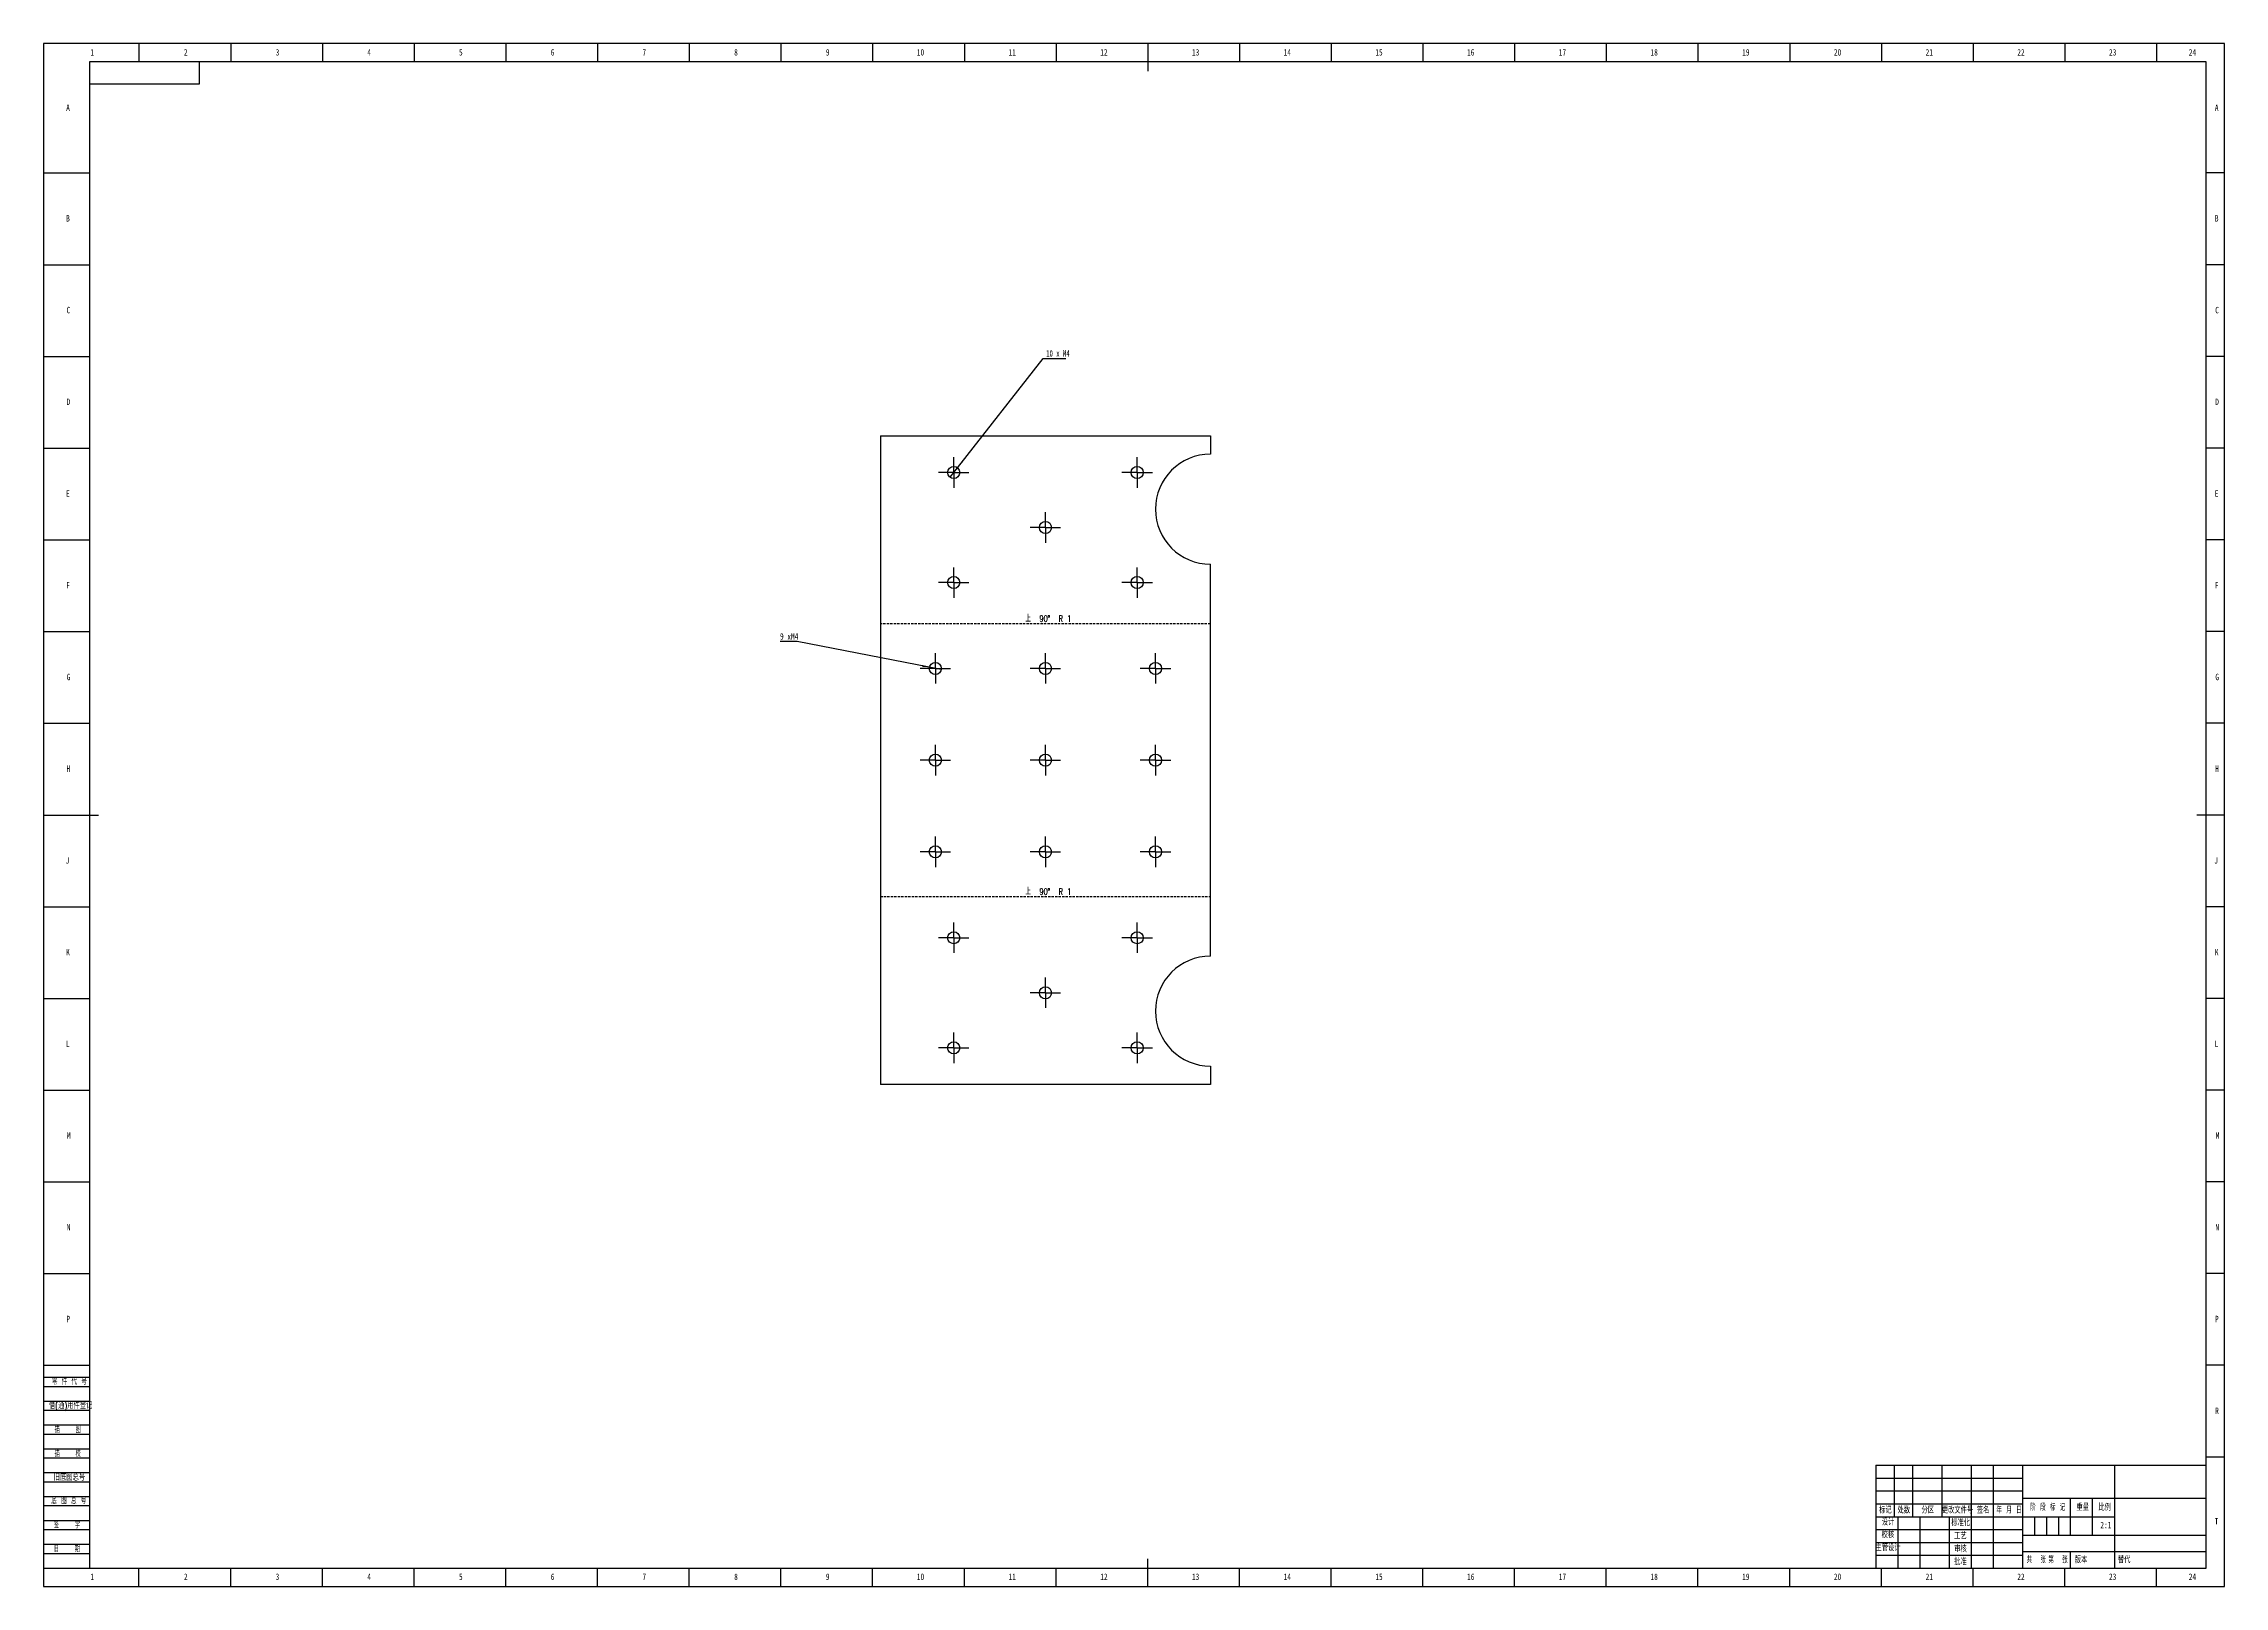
# Model space of a CAD drawing. Header units: millimetres. Extents: x 0 to 1189, y 0 to 841.
import ezdxf

# ---------------------------------------------------------------- set-up
doc = ezdxf.new("R2010")
doc.units = ezdxf.units.MM
doc.linetypes.add('HIDDEN', pattern=[1.905, 1.27, -0.635])
for name, color, linetype in [('10', 7, 'Continuous'), ('5', 7, 'Continuous'), ('9', 7, 'Continuous'), ('SLD-0', 7, 'Continuous')]:
    doc.layers.add(name, color=color, linetype=linetype)
doc.styles.add('SLDTEXTSTYLE0', font='TXT', dxfattribs={"width": 0.7, "bigfont": 'bigfont'})
doc.styles.add('SLDTEXTSTYLE1', font='TXT', dxfattribs={"width": 0.6, "bigfont": 'bigfont'})
doc.styles.add('SLDTEXTSTYLE2', font='TXT', dxfattribs={"width": 0.614286, "bigfont": 'bigfont'})
doc.styles.add('SLDTEXTSTYLE3', font='TXT', dxfattribs={"width": 0.62, "bigfont": 'bigfont'})
doc.styles.add('SLDTEXTSTYLE4', font='TXT', dxfattribs={"width": 0.566667, "bigfont": 'bigfont'})
doc.styles.add('SLDTEXTSTYLE5', font='TXT', dxfattribs={"width": 0.7})
doc.styles.add('SLDTEXTSTYLE6', font='TXT', dxfattribs={"width": 0.642857})
doc.styles.add('SLDTEXTSTYLE7', font='TXT', dxfattribs={"width": 0.609091, "bigfont": 'bigfont'})

# ---------------------------------------------------------------- blocks, each defined once
blk = doc.blocks.new('SW_RADIAL_DIMENSION_0')
at = {"layer": '10', "color": 0}
for p, q in [((-48.3, -59.6), (-1.6, 0)), ((-1.6, 0), (10.8, 0)), ((-52.4, -64.8), (-48.3, -59.6))]:
    blk.add_line(p, q, dxfattribs=at)
blk.add_solid([(-48.3, -59.6), (-45.4, -56.7), (-46.2, -56.1)], dxfattribs=at)
at = {"layer": '10', "color": 0, "insert": (0, 4.5), "char_height": 3.5, "attachment_point": 1, "style": 'SLDTEXTSTYLE6'}
blk.add_mtext('10 x M4', dxfattribs=at)
blk = doc.blocks.new('SW_RADIAL_DIMENSION_1')
at = {"layer": '10', "color": 0}
for p, q in [((9.4, 0), (0, 0)), ((81.4, -14), (9.4, 0)), ((87.9, -15.3), (81.4, -14))]:
    blk.add_line(p, q, dxfattribs=at)
blk.add_solid([(81.4, -14), (77.5, -12.8), (77.3, -13.8)], dxfattribs=at)
at = {"layer": '10', "color": 0, "insert": (0, 4.5), "char_height": 3.5, "attachment_point": 1, "style": 'SLDTEXTSTYLE5'}
blk.add_mtext('9 xM4', dxfattribs=at)
blk = doc.blocks.new('SW_CENTERMARKSYMBOL_0')
at = {"layer": '10', "color": 0}
for p, q in [((-5, 0), (-8.3, 0)), ((0, 0), (-5, 0)), ((0, 5), (0, 8.3)), ((0, 0), (0, 5)), ((0, 0), (0, -5)), ((0, 0), (5, 0)), ((5, 0), (8.3, 0)), ((0, -5), (0, -8.3))]:
    blk.add_line(p, q, dxfattribs=at)
blk = doc.blocks.new('SW_CENTERMARKSYMBOL_1')
at = {"layer": '10', "color": 0}
for p, q in [((-5, 0), (-8.3, 0)), ((0, 0), (-5, 0)), ((0, 5), (0, 8.3)), ((0, 0), (0, 5)), ((0, 0), (0, -5)), ((0, 0), (5, 0)), ((5, 0), (8.3, 0)), ((0, -5), (0, -8.3))]:
    blk.add_line(p, q, dxfattribs=at)
blk = doc.blocks.new('SW_CENTERMARKSYMBOL_2')
at = {"layer": '10', "color": 0}
for p, q in [((-5, 0), (-8.3, 0)), ((0, 0), (-5, 0)), ((0, 5), (0, 8.3)), ((0, 0), (0, 5)), ((0, 0), (0, -5)), ((0, 0), (5, 0)), ((5, 0), (8.3, 0)), ((0, -5), (0, -8.3))]:
    blk.add_line(p, q, dxfattribs=at)
blk = doc.blocks.new('SW_CENTERMARKSYMBOL_3')
at = {"layer": '10', "color": 0}
for p, q in [((-5, 0), (-8.3, 0)), ((0, 0), (-5, 0)), ((0, 5), (0, 8.3)), ((0, 0), (0, 5)), ((0, 0), (0, -5)), ((0, 0), (5, 0)), ((5, 0), (8.3, 0)), ((0, -5), (0, -8.3))]:
    blk.add_line(p, q, dxfattribs=at)
blk = doc.blocks.new('SW_CENTERMARKSYMBOL_4')
at = {"layer": '10', "color": 0}
for p, q in [((-5, 0), (-8.3, 0)), ((0, 0), (-5, 0)), ((0, 5), (0, 8.3)), ((0, 0), (0, 5)), ((0, 0), (0, -5)), ((0, 0), (5, 0)), ((5, 0), (8.3, 0)), ((0, -5), (0, -8.3))]:
    blk.add_line(p, q, dxfattribs=at)
blk = doc.blocks.new('SW_CENTERMARKSYMBOL_5')
at = {"layer": '10', "color": 0}
for p, q in [((-5, 0), (-8.3, 0)), ((0, 0), (-5, 0)), ((0, 5), (0, 8.3)), ((0, 0), (0, 5)), ((0, 0), (0, -5)), ((0, 0), (5, 0)), ((5, 0), (8.3, 0)), ((0, -5), (0, -8.3))]:
    blk.add_line(p, q, dxfattribs=at)
blk = doc.blocks.new('SW_CENTERMARKSYMBOL_6')
at = {"layer": '10', "color": 0}
for p, q in [((-5, 0), (-8.3, 0)), ((0, 0), (-5, 0)), ((0, 5), (0, 8.3)), ((0, 0), (0, 5)), ((0, 0), (0, -5)), ((0, 0), (5, 0)), ((5, 0), (8.3, 0)), ((0, -5), (0, -8.3))]:
    blk.add_line(p, q, dxfattribs=at)
blk = doc.blocks.new('SW_CENTERMARKSYMBOL_7')
at = {"layer": '10', "color": 0}
for p, q in [((-5, 0), (-8.3, 0)), ((0, 0), (-5, 0)), ((0, 5), (0, 8.3)), ((0, 0), (0, 5)), ((0, 0), (0, -5)), ((0, 0), (5, 0)), ((5, 0), (8.3, 0)), ((0, -5), (0, -8.3))]:
    blk.add_line(p, q, dxfattribs=at)
blk = doc.blocks.new('SW_CENTERMARKSYMBOL_8')
at = {"layer": '10', "color": 0}
for p, q in [((-5, 0), (-8.3, 0)), ((0, 0), (-5, 0)), ((0, 5), (0, 8.3)), ((0, 0), (0, 5)), ((0, 0), (0, -5)), ((0, 0), (5, 0)), ((5, 0), (8.3, 0)), ((0, -5), (0, -8.3))]:
    blk.add_line(p, q, dxfattribs=at)
blk = doc.blocks.new('SW_CENTERMARKSYMBOL_9')
at = {"layer": '10', "color": 0}
for p, q in [((-5, 0), (-8.3, 0)), ((0, 0), (-5, 0)), ((0, 5), (0, 8.3)), ((0, 0), (0, 5)), ((0, 0), (0, -5)), ((0, 0), (5, 0)), ((5, 0), (8.3, 0)), ((0, -5), (0, -8.3))]:
    blk.add_line(p, q, dxfattribs=at)
blk = doc.blocks.new('SW_CENTERMARKSYMBOL_10')
at = {"layer": '10', "color": 0}
for p, q in [((-5, 0), (-8.3, 0)), ((0, 0), (-5, 0)), ((0, 5), (0, 8.3)), ((0, 0), (0, 5)), ((0, 0), (0, -5)), ((0, 0), (5, 0)), ((5, 0), (8.3, 0)), ((0, -5), (0, -8.3))]:
    blk.add_line(p, q, dxfattribs=at)
blk = doc.blocks.new('SW_CENTERMARKSYMBOL_11')
at = {"layer": '10', "color": 0}
for p, q in [((-5, 0), (-8.3, 0)), ((0, 0), (-5, 0)), ((0, 5), (0, 8.3)), ((0, 0), (0, 5)), ((0, 0), (0, -5)), ((0, 0), (5, 0)), ((5, 0), (8.3, 0)), ((0, -5), (0, -8.3))]:
    blk.add_line(p, q, dxfattribs=at)
blk = doc.blocks.new('SW_CENTERMARKSYMBOL_12')
at = {"layer": '10', "color": 0}
for p, q in [((-5, 0), (-8.3, 0)), ((0, 0), (-5, 0)), ((0, 5), (0, 8.3)), ((0, 0), (0, 5)), ((0, 0), (0, -5)), ((0, 0), (5, 0)), ((5, 0), (8.3, 0)), ((0, -5), (0, -8.3))]:
    blk.add_line(p, q, dxfattribs=at)
blk = doc.blocks.new('SW_CENTERMARKSYMBOL_13')
at = {"layer": '10', "color": 0}
for p, q in [((-5, 0), (-8.3, 0)), ((0, 0), (-5, 0)), ((0, 5), (0, 8.3)), ((0, 0), (0, 5)), ((0, 0), (0, -5)), ((0, 0), (5, 0)), ((5, 0), (8.3, 0)), ((0, -5), (0, -8.3))]:
    blk.add_line(p, q, dxfattribs=at)
blk = doc.blocks.new('SW_CENTERMARKSYMBOL_14')
at = {"layer": '10', "color": 0}
for p, q in [((-5, 0), (-8.3, 0)), ((0, 0), (-5, 0)), ((0, 5), (0, 8.3)), ((0, 0), (0, 5)), ((0, 0), (0, -5)), ((0, 0), (5, 0)), ((5, 0), (8.3, 0)), ((0, -5), (0, -8.3))]:
    blk.add_line(p, q, dxfattribs=at)
blk = doc.blocks.new('SW_CENTERMARKSYMBOL_15')
at = {"layer": '10', "color": 0}
for p, q in [((-5, 0), (-8.3, 0)), ((0, 0), (-5, 0)), ((0, 5), (0, 8.3)), ((0, 0), (0, 5)), ((0, 0), (0, -5)), ((0, 0), (5, 0)), ((5, 0), (8.3, 0)), ((0, -5), (0, -8.3))]:
    blk.add_line(p, q, dxfattribs=at)
blk = doc.blocks.new('SW_CENTERMARKSYMBOL_16')
at = {"layer": '10', "color": 0}
for p, q in [((-5, 0), (-8.3, 0)), ((0, 0), (-5, 0)), ((0, 5), (0, 8.3)), ((0, 0), (0, 5)), ((0, 0), (0, -5)), ((0, 0), (5, 0)), ((5, 0), (8.3, 0)), ((0, -5), (0, -8.3))]:
    blk.add_line(p, q, dxfattribs=at)
blk = doc.blocks.new('SW_CENTERMARKSYMBOL_17')
at = {"layer": '10', "color": 0}
for p, q in [((-5, 0), (-8.3, 0)), ((0, 0), (-5, 0)), ((0, 5), (0, 8.3)), ((0, 0), (0, 5)), ((0, 0), (0, -5)), ((0, 0), (5, 0)), ((5, 0), (8.3, 0)), ((0, -5), (0, -8.3))]:
    blk.add_line(p, q, dxfattribs=at)
blk = doc.blocks.new('SW_CENTERMARKSYMBOL_18')
at = {"layer": '10', "color": 0}
for p, q in [((-5, 0), (-8.3, 0)), ((0, 0), (-5, 0)), ((0, 5), (0, 8.3)), ((0, 0), (0, 5)), ((0, 0), (0, -5)), ((0, 0), (5, 0)), ((5, 0), (8.3, 0)), ((0, -5), (0, -8.3))]:
    blk.add_line(p, q, dxfattribs=at)

msp = doc.modelspace()

# ---------------------------------------------------------------- linework, layer by layer
at = {"color": 7, "linetype": 'Continuous', "lineweight": 25}
for p, q in [((456.2, 627.2), (456.2, 273.6)), ((456.2, 627.2), (636.2, 627.2)), ((636.2, 627.2), (636.2, 617.2)), ((636.2, 343.6), (636.2, 557.2)), ((636.2, 273.6), (456.2, 273.6)), ((636.2, 283.6), (636.2, 273.6))]:
    msp.add_line(p, q, dxfattribs=at)
at = {"color": 7, "linetype": 'HIDDEN'}
for p, q in [((636.2, 524.8), (456.2, 524.8)), ((456.2, 376), (636.2, 376))]:
    msp.add_line(p, q, dxfattribs=at)
at = {"color": 7, "linetype": 'Continuous', "lineweight": 25}
for centre in [(496.2, 607.2), (596.2, 607.2), (546.2, 577.2), (496.2, 547.2), (596.2, 547.2), (486.2, 500.4), (546.2, 500.4), (606.2, 500.4), (486.2, 450.4), (546.2, 450.4), (606.2, 450.4), (486.2, 400.4), (546.2, 400.4), (606.2, 400.4), (496.2, 353.6), (596.2, 353.6), (546.2, 323.6), (496.2, 293.6), (596.2, 293.6)]:
    msp.add_circle(centre, 3.3, dxfattribs=at)
for centre in [(636.2, 587.2), (636.2, 313.6)]:
    msp.add_arc(centre, 30, 90, 270, dxfattribs=at)
at = {"layer": '5', "color": 7}
for p, q in [((1189, 841), (0, 841)), ((0, 841), (0, 0)), ((1189, 0), (1189, 841)), ((0, 114), (25, 114)), ((0, 109), (25, 109)), ((0, 101), (25, 101)), ((0, 96), (25, 96)), ((0, 88), (25, 88)), ((0, 83), (25, 83)), ((0, 75), (25, 75)), ((0, 70), (25, 70)), ((0, 62), (25, 62)), ((0, 57), (25, 57)), ((0, 49), (25, 49)), ((999, 59), (1079, 59)), ((999, 52), (1079, 52)), ((0, 44), (25, 44)), ((0, 36), (25, 36)), ((1085.5, 38), (1085.5, 28)), ((1092, 38), (1092, 28)), ((1098.5, 38), (1098.5, 28)), ((0, 31), (25, 31)), ((0, 23), (25, 23)), ((0, 18), (25, 18)), ((0, 0), (1189, 0))]:
    msp.add_line(p, q, dxfattribs=at)
at = {"layer": '5'}
for p, q in [((52, 841), (52, 831.1)), ((102, 841), (102, 831.1)), ((152, 841), (152, 831.1)), ((202, 841), (202, 831.1)), ((252, 841), (252, 831.1)), ((302, 841), (302, 831.1)), ((352, 841), (352, 831.1)), ((402, 841), (402, 831.1)), ((452, 841), (452, 831.1)), ((502, 841), (502, 831.1)), ((552, 841), (552, 831.1)), ((652, 841), (652, 831.1)), ((702, 841), (702, 831.1)), ((752, 841), (752, 831.1)), ((802, 841), (802, 831.1)), ((852, 841), (852, 831.1)), ((902, 841), (902, 831.1)), ((952, 841), (952, 831.1)), ((1002, 841), (1002, 831.1)), ((1052, 841), (1052, 831.1)), ((1102, 841), (1102, 831.1)), ((1152, 841), (1152, 831.1)), ((0, 770.5), (25, 770.5)), ((1189, 770.5), (1179, 770.5)), ((0, 720.5), (25, 720.5)), ((1189, 720.5), (1179, 720.5)), ((0, 670.5), (25, 670.5)), ((1189, 670.5), (1179, 670.5)), ((0, 620.5), (25, 620.5)), ((1189, 620.5), (1179, 620.5)), ((0, 570.5), (25, 570.5)), ((1189, 570.5), (1179, 570.5)), ((0, 520.5), (25, 520.5)), ((1189, 520.5), (1179, 520.5)), ((0, 470.5), (25, 470.5)), ((1189, 470.5), (1179, 470.5)), ((0, 370.5), (25, 370.5)), ((1189, 370.5), (1179, 370.5)), ((0, 320.5), (25, 320.5)), ((1189, 320.5), (1179, 320.5)), ((0, 270.5), (25, 270.5)), ((1189, 270.5), (1179, 270.5)), ((0, 220.5), (25, 220.5)), ((1189, 220.5), (1179, 220.5)), ((0, 170.5), (25, 170.5)), ((1189, 170.5), (1179, 170.5)), ((0, 120.5), (25, 120.5)), ((1189, 120.5), (1179, 120.5)), ((1189, 70.5), (1179, 70.5)), ((52, 0), (52, 10)), ((102, 0), (102, 10)), ((152, 0), (152, 10)), ((202, 0), (202, 10)), ((252, 0), (252, 10)), ((302, 0), (302, 10)), ((352, 0), (352, 10)), ((402, 0), (402, 10)), ((452, 0), (452, 10)), ((502, 0), (502, 10)), ((552, 0), (552, 10)), ((652, 0), (652, 10)), ((702, 0), (702, 10)), ((752, 0), (752, 10)), ((802, 0), (802, 10)), ((852, 0), (852, 10)), ((902, 0), (902, 10)), ((952, 0), (952, 10)), ((1002, 0), (1002, 10)), ((1052, 0), (1052, 10)), ((1102, 0), (1102, 10)), ((1152, 0), (1152, 10))]:
    msp.add_line(p, q, dxfattribs=at)
at = {"layer": '5', "lineweight": 25}
for p, q in [((602, 841), (602, 826)), ((0, 420.5), (30, 420.5)), ((1189, 420.5), (1174, 420.5)), ((602, 0), (602, 15)), ((1105, 19), (1105, 10))]:
    msp.add_line(p, q, dxfattribs=at)
at = {"layer": '5', "color": 7, "lineweight": 25}
for p, q in [((1179, 831.1), (25, 831.1)), ((25, 831.1), (25, 10)), ((85, 819), (85, 831)), ((1179, 10), (1179, 831.1)), ((25, 819), (85, 819)), ((999, 66), (1179, 66)), ((999, 66), (999, 10)), ((1009, 66), (1009, 38)), ((1019, 66), (1019, 38)), ((1035, 66), (1035, 38)), ((1051, 66), (1051, 10)), ((1063, 66), (1063, 10)), ((1079, 66), (1079, 10)), ((1129, 66), (1129, 38)), ((1079, 48), (1179, 48)), ((1105, 48), (1105, 28)), ((1117, 48), (1117, 28)), ((999, 45), (1079, 45)), ((999, 38), (1129, 38)), ((1011, 38), (1011, 10)), ((1023, 38), (1023, 10)), ((1039, 38), (1039, 10)), ((1129, 38), (1129, 10)), ((999, 31), (1079, 31)), ((999, 24), (1079, 24)), ((1079, 28), (1179, 28)), ((999, 17), (1079, 17)), ((1079, 19), (1179, 19)), ((0, 10), (1179, 10))]:
    msp.add_line(p, q, dxfattribs=at)

# ---------------------------------------------------------------- block references
at = {"layer": '10'}
for name, p in [('SW_RADIAL_DIMENSION_0', (546.6, 669.4)), ('SW_CENTERMARKSYMBOL_11', (496.2, 607.2)), ('SW_CENTERMARKSYMBOL_12', (596.2, 607.2)), ('SW_CENTERMARKSYMBOL_13', (546.2, 577.2)), ('SW_CENTERMARKSYMBOL_9', (496.2, 547.2)), ('SW_CENTERMARKSYMBOL_10', (596.2, 547.2)), ('SW_RADIAL_DIMENSION_1', (401.5, 515.1)), ('SW_CENTERMARKSYMBOL_4', (486.2, 500.4)), ('SW_CENTERMARKSYMBOL_2', (546.2, 500.4)), ('SW_CENTERMARKSYMBOL_7', (606.2, 500.4)), ('SW_CENTERMARKSYMBOL_1', (486.2, 450.4)), ('SW_CENTERMARKSYMBOL_8', (546.2, 450.4)), ('SW_CENTERMARKSYMBOL_3', (606.2, 450.4)), ('SW_CENTERMARKSYMBOL_6', (486.2, 400.4)), ('SW_CENTERMARKSYMBOL_0', (546.2, 400.4)), ('SW_CENTERMARKSYMBOL_5', (606.2, 400.4)), ('SW_CENTERMARKSYMBOL_16', (496.2, 353.6)), ('SW_CENTERMARKSYMBOL_14', (596.2, 353.6)), ('SW_CENTERMARKSYMBOL_18', (546.2, 323.6)), ('SW_CENTERMARKSYMBOL_15', (496.2, 293.6)), ('SW_CENTERMARKSYMBOL_17', (596.2, 293.6))]:
    msp.add_blockref(name, p, dxfattribs=at)

# ---------------------------------------------------------------- texts
at = {"color": 7, "linetype": 'Continuous', "lineweight": 0, "char_height": 3.5, "attachment_point": 2, "style": 'SLDTEXTSTYLE7'}
for insert in [(547.8, 529.3), (547.8, 380.5)]:
    msp.add_mtext('上  90°  R 1', dxfattribs=dict(at, insert=insert))
at = {"layer": '10', "char_height": 3.5, "attachment_point": 2}
for s, insert, style in [('1', (26.5, 838), 'SLDTEXTSTYLE5'), ('2', (77.5, 838), 'SLDTEXTSTYLE5'), ('3', (127.5, 838), 'SLDTEXTSTYLE5'), ('4', (177.5, 838), 'SLDTEXTSTYLE5'), ('5', (227.5, 838), 'SLDTEXTSTYLE5'), ('6', (277.5, 838), 'SLDTEXTSTYLE5'), ('7', (327.5, 838), 'SLDTEXTSTYLE5'), ('8', (377.5, 838), 'SLDTEXTSTYLE5'), ('9', (427.5, 838), 'SLDTEXTSTYLE5'), ('10', (478.1, 838), 'SLDTEXTSTYLE5'), ('11', (528.1, 838), 'SLDTEXTSTYLE5'), ('12', (578.1, 838), 'SLDTEXTSTYLE5'), ('13', (628.1, 838), 'SLDTEXTSTYLE5'), ('14', (678.1, 838), 'SLDTEXTSTYLE5'), ('15', (728.1, 838), 'SLDTEXTSTYLE5'), ('16', (778.1, 838), 'SLDTEXTSTYLE5'), ('17', (828.1, 838), 'SLDTEXTSTYLE5'), ('18', (878.1, 838), 'SLDTEXTSTYLE5'), ('19', (928.1, 838), 'SLDTEXTSTYLE5'), ('20', (978.1, 838), 'SLDTEXTSTYLE5'), ('21', (1028.1, 838), 'SLDTEXTSTYLE5'), ('22', (1078.1, 838), 'SLDTEXTSTYLE5'), ('23', (1128.1, 838), 'SLDTEXTSTYLE5'), ('24', (1171.6, 838), 'SLDTEXTSTYLE5'), ('A', (13.3, 807.8), 'SLDTEXTSTYLE5'), ('A', (1184.8, 807.8), 'SLDTEXTSTYLE5'), ('B', (13.3, 747.5), 'SLDTEXTSTYLE5'), ('B', (1184.8, 747.5), 'SLDTEXTSTYLE5'), ('C', (13.5, 697.5), 'SLDTEXTSTYLE5'), ('C', (1185, 697.5), 'SLDTEXTSTYLE5'), ('D', (13.5, 647.5), 'SLDTEXTSTYLE5'), ('D', (1185, 647.5), 'SLDTEXTSTYLE5'), ('E', (13.3, 597.5), 'SLDTEXTSTYLE5'), ('E', (1184.8, 597.5), 'SLDTEXTSTYLE5'), ('F', (13.3, 547.5), 'SLDTEXTSTYLE5'), ('F', (1184.8, 547.5), 'SLDTEXTSTYLE5'), ('G', (13.6, 497.5), 'SLDTEXTSTYLE5'), ('G', (1185.1, 497.5), 'SLDTEXTSTYLE5'), ('H', (13.5, 447.5), 'SLDTEXTSTYLE5'), ('H', (1185, 447.5), 'SLDTEXTSTYLE5'), ('J', (13, 397.5), 'SLDTEXTSTYLE5'), ('J', (1184.5, 397.5), 'SLDTEXTSTYLE5'), ('K', (13.3, 347.5), 'SLDTEXTSTYLE5'), ('K', (1184.8, 347.5), 'SLDTEXTSTYLE5'), ('L', (13.2, 297.5), 'SLDTEXTSTYLE5'), ('L', (1184.7, 297.5), 'SLDTEXTSTYLE5'), ('M', (13.7, 247.5), 'SLDTEXTSTYLE5'), ('M', (1185.2, 247.5), 'SLDTEXTSTYLE5'), ('N', (13.6, 197.5), 'SLDTEXTSTYLE5'), ('N', (1185.1, 197.5), 'SLDTEXTSTYLE5'), ('P', (13.4, 147.5), 'SLDTEXTSTYLE5'), ('P', (1184.9, 147.5), 'SLDTEXTSTYLE5'), ('R', (1185, 97.5), 'SLDTEXTSTYLE5'), ('T', (1184.7, 37.3), 'SLDTEXTSTYLE5'), ('校核', (1005.5, 29.9), 'SLDTEXTSTYLE0'), ('主管设计', (1005.6, 22.8), 'SLDTEXTSTYLE0'), ('1', (26.5, 7), 'SLDTEXTSTYLE5'), ('2', (77.5, 7), 'SLDTEXTSTYLE5'), ('3', (127.5, 7), 'SLDTEXTSTYLE5'), ('4', (177.5, 7), 'SLDTEXTSTYLE5'), ('5', (227.5, 7), 'SLDTEXTSTYLE5'), ('6', (277.5, 7), 'SLDTEXTSTYLE5'), ('7', (327.5, 7), 'SLDTEXTSTYLE5'), ('8', (377.5, 7), 'SLDTEXTSTYLE5'), ('9', (427.5, 7), 'SLDTEXTSTYLE5'), ('10', (478.1, 7), 'SLDTEXTSTYLE5'), ('11', (528.1, 7), 'SLDTEXTSTYLE5'), ('12', (578.1, 7), 'SLDTEXTSTYLE5'), ('13', (628.1, 7), 'SLDTEXTSTYLE5'), ('14', (678.1, 7), 'SLDTEXTSTYLE5'), ('15', (728.1, 7), 'SLDTEXTSTYLE5'), ('16', (778.1, 7), 'SLDTEXTSTYLE5'), ('17', (828.1, 7), 'SLDTEXTSTYLE5'), ('18', (878.1, 7), 'SLDTEXTSTYLE5'), ('19', (928.1, 7), 'SLDTEXTSTYLE5'), ('20', (978.1, 7), 'SLDTEXTSTYLE5'), ('21', (1028.1, 7), 'SLDTEXTSTYLE5'), ('22', (1078.1, 7), 'SLDTEXTSTYLE5'), ('23', (1128.1, 7), 'SLDTEXTSTYLE5'), ('24', (1171.6, 7), 'SLDTEXTSTYLE5')]:
    msp.add_mtext(s, dxfattribs=dict(at, insert=insert, style=style))
at = {"layer": '10', "color": 7, "insert": (1110.8, 16.2), "char_height": 3.5, "attachment_point": 2, "style": 'SLDTEXTSTYLE0'}
msp.add_mtext('版本', dxfattribs=at)
at = {"layer": '9', "color": 7, "char_height": 3.5}
for s, insert, attachment_point, style in [('零 件 代 号', (4.5, 113.4), 1, 'SLDTEXTSTYLE2'), ('借(通)用件登记', (2.9, 100.3), 1, 'SLDTEXTSTYLE0'), ('描    图', (13.1, 87.2), 2, 'SLDTEXTSTYLE4'), ('描    校', (13.1, 74.1), 2, 'SLDTEXTSTYLE4'), ('旧底图总号', (5.5, 61.2), 1, 'SLDTEXTSTYLE0'), ('底 图 总 号', (4.2, 48.4), 1, 'SLDTEXTSTYLE2'), ('标记', (1004.2, 43.3), 2, 'SLDTEXTSTYLE0'), ('设计', (1005.6, 36.8), 2, 'SLDTEXTSTYLE0'), ('处数', (1014.2, 43.3), 2, 'SLDTEXTSTYLE0'), ('分区', (1027.3, 43.3), 2, 'SLDTEXTSTYLE0'), ('更改文件号', (1043.5, 43.3), 2, 'SLDTEXTSTYLE0'), ('标准化', (1045.2, 36.4), 2, 'SLDTEXTSTYLE0'), ('签名', (1057.5, 43.3), 2, 'SLDTEXTSTYLE0'), ('年 月 日', (1071.6, 43.3), 2, 'SLDTEXTSTYLE3'), ('阶 段 标 记', (1092.7, 44.8), 2, 'SLDTEXTSTYLE2'), ('重量', (1111.8, 44.8), 2, 'SLDTEXTSTYLE0'), ('比例', (1123.7, 44.8), 2, 'SLDTEXTSTYLE0'), ('签    字', (12.7, 35.2), 2, 'SLDTEXTSTYLE4'), ('工艺', (1045.1, 29.2), 2, 'SLDTEXTSTYLE0'), ('日    期', (12.7, 22.2), 2, 'SLDTEXTSTYLE4'), ('批准', (1045.1, 15.2), 2, 'SLDTEXTSTYLE0'), ('审核', (1045.1, 22.2), 2, 'SLDTEXTSTYLE0'), ('共  张', (1086.4, 16.2), 2, 'SLDTEXTSTYLE1'), ('第  张', (1098.3, 16.2), 2, 'SLDTEXTSTYLE1')]:
    msp.add_mtext(s, dxfattribs=dict(at, insert=insert, attachment_point=attachment_point, style=style))
at = {"layer": 'SLD-0', "char_height": 3.5}
for s, insert, attachment_point, style in [('2:1', (1124.4, 35.2), 2, 'SLDTEXTSTYLE5'), ('替代', (1130.9, 16.2), 1, 'SLDTEXTSTYLE0')]:
    msp.add_mtext(s, dxfattribs=dict(at, insert=insert, attachment_point=attachment_point, style=style))

doc.saveas('drawing.dxf')
